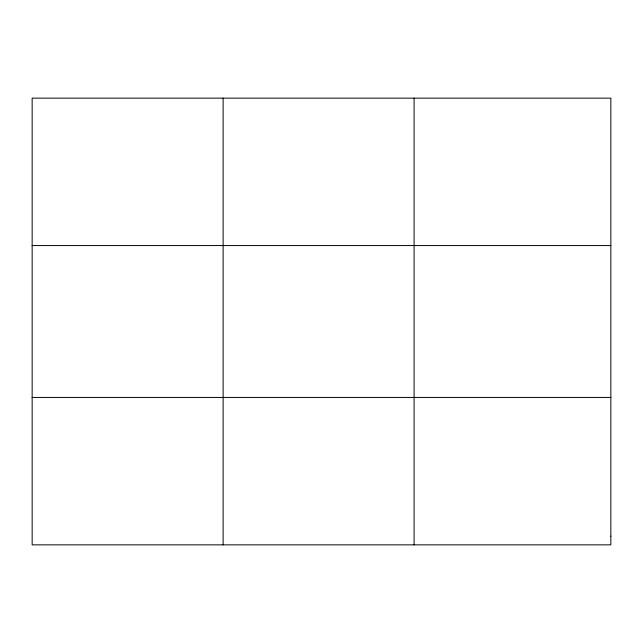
<?xml version="1.0" encoding="UTF-8"?>
<svg xmlns="http://www.w3.org/2000/svg" width="643" height="643" viewBox="0 0 643 643"><rect width="100%" height="100%" fill="white"/><g stroke="black" fill="none" stroke-linecap="round" stroke-linejoin="round"><path stroke-width="0.96" d="M223.121 98.146L223.121 544.854M414.092 98.146L414.092 544.854M32.15 245.562L610.85 245.562M32.15 397.438L610.85 397.438M610.85 536.182L610.85 544.854L32.15 544.854L32.15 98.146L610.85 98.146L610.85 536.182"/></g></svg>
